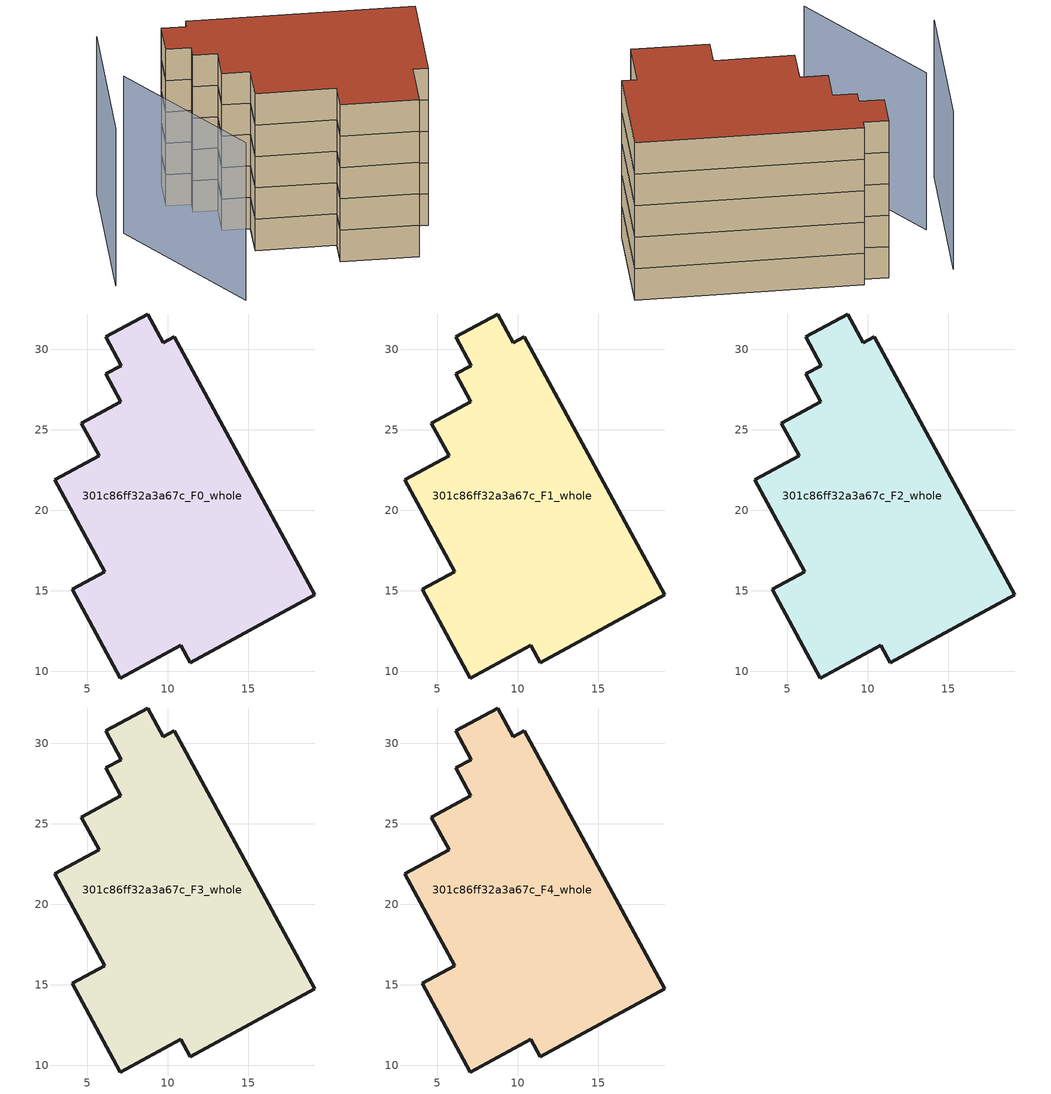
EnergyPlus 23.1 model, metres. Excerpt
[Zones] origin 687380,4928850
301c86ff32a3a67c_F0_whole
 floor ground (EU_floor_Construction): 10.4,30.78 19.13,14.76 11.41,10.55 10.81,11.64 7.06,9.6 4.07,15.1 6.11,16.21 3,21.92 5.74,23.41 4.64,25.41 7.1,26.75 6.15,28.49 7.11,29.01 6.15,30.79 8.78,32.2 9.72,30.41 z0
 wall outside (EU_wall_Construction): 7.11,29.01 6.15,28.49 7.1,26.75 4.64,25.41 5.74,23.41 3,21.92 6.11,16.21 4.07,15.1 7.06,9.6 10.81,11.64 11.41,10.55 19.13,14.76 10.4,30.78 9.72,30.41 8.78,32.2 6.15,30.79 7.11,29.01 z0:3
301c86ff32a3a67c_F1_whole
 floor to 301c86ff32a3a67c_F0_whole (EU_floor_Construction): 10.4,30.78 19.13,14.76 11.41,10.55 10.81,11.64 7.06,9.6 4.07,15.1 6.11,16.21 3,21.92 5.74,23.41 4.64,25.41 7.1,26.75 6.15,28.49 7.11,29.01 6.15,30.79 8.78,32.2 9.72,30.41 z3
 wall outside (EU_wall_Construction): 7.11,29.01 6.15,28.49 7.1,26.75 4.64,25.41 5.74,23.41 3,21.92 6.11,16.21 4.07,15.1 7.06,9.6 10.81,11.64 11.41,10.55 19.13,14.76 10.4,30.78 9.72,30.41 8.78,32.2 6.15,30.79 7.11,29.01 z3:6
301c86ff32a3a67c_F2_whole
 floor to 301c86ff32a3a67c_F1_whole (EU_floor_Construction): 10.4,30.78 19.13,14.76 11.41,10.55 10.81,11.64 7.06,9.6 4.07,15.1 6.11,16.21 3,21.92 5.74,23.41 4.64,25.41 7.1,26.75 6.15,28.49 7.11,29.01 6.15,30.79 8.78,32.2 9.72,30.41 z6
 wall outside (EU_wall_Construction): 7.11,29.01 6.15,28.49 7.1,26.75 4.64,25.41 5.74,23.41 3,21.92 6.11,16.21 4.07,15.1 7.06,9.6 10.81,11.64 11.41,10.55 19.13,14.76 10.4,30.78 9.72,30.41 8.78,32.2 6.15,30.79 7.11,29.01 z6:9
301c86ff32a3a67c_F3_whole
 floor to 301c86ff32a3a67c_F2_whole (EU_floor_Construction): 10.4,30.78 19.13,14.76 11.41,10.55 10.81,11.64 7.06,9.6 4.07,15.1 6.11,16.21 3,21.92 5.74,23.41 4.64,25.41 7.1,26.75 6.15,28.49 7.11,29.01 6.15,30.79 8.78,32.2 9.72,30.41 z9
 wall outside (EU_wall_Construction): 7.11,29.01 6.15,28.49 7.1,26.75 4.64,25.41 5.74,23.41 3,21.92 6.11,16.21 4.07,15.1 7.06,9.6 10.81,11.64 11.41,10.55 19.13,14.76 10.4,30.78 9.72,30.41 8.78,32.2 6.15,30.79 7.11,29.01 z9:12
301c86ff32a3a67c_F4_whole
 floor to 301c86ff32a3a67c_F3_whole (EU_floor_Construction): 10.4,30.78 19.13,14.76 11.41,10.55 10.81,11.64 7.06,9.6 4.07,15.1 6.11,16.21 3,21.92 5.74,23.41 4.64,25.41 7.1,26.75 6.15,28.49 7.11,29.01 6.15,30.79 8.78,32.2 9.72,30.41 z12
 wall outside (EU_wall_Construction): 7.11,29.01 6.15,28.49 7.1,26.75 4.64,25.41 5.74,23.41 3,21.92 6.11,16.21 4.07,15.1 7.06,9.6 10.81,11.64 11.41,10.55 19.13,14.76 10.4,30.78 9.72,30.41 8.78,32.2 6.15,30.79 7.11,29.01 z12:15
 roof outside (EU_roof_Construction): 19.13,14.76 10.4,30.78 9.72,30.41 8.78,32.2 6.15,30.79 7.11,29.01 6.15,28.49 7.1,26.75 4.64,25.41 5.74,23.41 3,21.92 6.11,16.21 4.07,15.1 7.06,9.6 10.81,11.64 11.41,10.55 z15
shading: 1.38,32.44 -3.68,20.02 / 5.71,36.49 -5.62,30.29 z0:15
[Building]
EU S2 Campaign: North Axis=0; Terrain=City; Solar Distribution=FullExterior
[Site:Location]
Bologna: Latitude=44.5; Longitude=11.25; Time Zone=1; Elevation=37
[SizingPeriod:WeatherFileDays]
AnnualSizingPeriod: Begin Month=1; Begin Day of Month=1; End Month=12; End Day of Month=31; Day of Week for Start Day=Monday; Use Weather File Daylight Saving Period=No; Use Weather File Rain and Snow Indicators=No
[MATERIAL]
EU_InternalMass_Material: Roughness=MediumRough; Thickness=0.1; Conductivity=1; Density=1800; Specific Heat=900; Thermal Absorptance=0.9; Solar Absorptance=0.7; Visible Absorptance=0.7
[MATERIAL:NOMASS] Roughness=MediumRough; Thermal Absorptance=0.9; Solar Absorptance=0.7; Visible Absorptance=0.7
Name | Thermal Resistance
EU_wall_NoMass | 0.905828
EU_roof_NoMass | 0.37593
EU_floor_NoMass | 0.67114
[CONSTRUCTION]
EU_wall_Construction: EU_wall_NoMass
EU_roof_Construction: EU_roof_NoMass
EU_floor_Construction: EU_floor_NoMass
EU_InternalMass_Construction: EU_InternalMass_Material
[ZONE] Type=1; Multiplier=1; Ceiling Height=autocalculate; Floor Area=autocalculate; Part of Total Floor Area=Yes
Name | Volume
301c86ff32a3a67c_F0_whole | 586.562
301c86ff32a3a67c_F1_whole; 301c86ff32a3a67c_F2_whole; 301c86ff32a3a67c_F3_whole; 301c86ff32a3a67c_F4_whole | 586.561
[INTERNALMASS] Construction=EU_InternalMass_Construction; Surface Area=195.52
Name | Zone or ZoneList
301c86ff32a3a67c_F0_whole_EU_InternalMass | 301c86ff32a3a67c_F0_whole
301c86ff32a3a67c_F1_whole_EU_InternalMass | 301c86ff32a3a67c_F1_whole
301c86ff32a3a67c_F2_whole_EU_InternalMass | 301c86ff32a3a67c_F2_whole
301c86ff32a3a67c_F3_whole_EU_InternalMass | 301c86ff32a3a67c_F3_whole
301c86ff32a3a67c_F4_whole_EU_InternalMass | 301c86ff32a3a67c_F4_whole
[OTHEREQUIPMENT] Fuel Type=Electricity; Design Level Calculation Method=Watts/Area; Power per Zone Floor Area=1; Fraction Latent=0; Fraction Radiant=0; Fraction Lost=0; Carbon Dioxide Generation Rate=0; EndUse Subcategory=EU_Step8_InternalGains
Name | Zone or ZoneList or Space or SpaceList | Schedule
EU_Step8_InternalGain_301c86ff32a3a67c_F0_whole_f000 | 301c86ff32a3a67c_F0_whole | EU_Step8_GainSchedule_301c86ff32a3a67c_F0_whole_f000
EU_Step8_InternalGain_301c86ff32a3a67c_F1_whole_f000 | 301c86ff32a3a67c_F1_whole | EU_Step8_GainSchedule_301c86ff32a3a67c_F1_whole_f000
EU_Step8_InternalGain_301c86ff32a3a67c_F2_whole_f000 | 301c86ff32a3a67c_F2_whole | EU_Step8_GainSchedule_301c86ff32a3a67c_F2_whole_f000
EU_Step8_InternalGain_301c86ff32a3a67c_F3_whole_f000 | 301c86ff32a3a67c_F3_whole | EU_Step8_GainSchedule_301c86ff32a3a67c_F3_whole_f000
EU_Step8_InternalGain_301c86ff32a3a67c_F4_whole_f000 | 301c86ff32a3a67c_F4_whole | EU_Step8_GainSchedule_301c86ff32a3a67c_F4_whole_f000
[ZONEVENTILATION:DESIGNFLOWRATE] Schedule=EU_AlwaysOn; Design Flow Rate Calculation Method=AirChanges/Hour; Air Changes per Hour=0.73129; Ventilation Type=Natural; Fan Pressure Rise=0; Fan Total Efficiency=1; Constant Term Coefficient=1; Temperature Term Coefficient=0; Velocity Term Coefficient=0; Velocity Squared Term Coefficient=0; Minimum Indoor Temperature=-100; Maximum Indoor Temperature=100; Delta Temperature=-100; Minimum Outdoor Temperature=-100; Maximum Outdoor Temperature=100; Maximum Wind Speed=40
Name | Zone or ZoneList or Space or SpaceList
EU_ConstantAir_301c86ff32a3a67c_F0_whole | 301c86ff32a3a67c_F0_whole
EU_ConstantAir_301c86ff32a3a67c_F1_whole | 301c86ff32a3a67c_F1_whole
EU_ConstantAir_301c86ff32a3a67c_F2_whole | 301c86ff32a3a67c_F2_whole
EU_ConstantAir_301c86ff32a3a67c_F3_whole | 301c86ff32a3a67c_F3_whole
EU_ConstantAir_301c86ff32a3a67c_F4_whole | 301c86ff32a3a67c_F4_whole
[HVACTEMPLATE:THERMOSTAT] Constant Heating Setpoint=20; Constant Cooling Setpoint=50
EU_HeatOnly_301c86ff32a3a67c_F0_whole; EU_HeatOnly_301c86ff32a3a67c_F1_whole; EU_HeatOnly_301c86ff32a3a67c_F2_whole; EU_HeatOnly_301c86ff32a3a67c_F3_whole; EU_HeatOnly_301c86ff32a3a67c_F4_whole
[HVACTEMPLATE:ZONE:IDEALLOADSAIRSYSTEM] System Availability Schedule=EU_AlwaysOn; Maximum Heating Supply Air Temperature=50; Minimum Cooling Supply Air Temperature=13; Maximum Heating Supply Air Humidity Ratio=0.0156; Minimum Cooling Supply Air Humidity Ratio=0.0077; Heating Limit=NoLimit; Cooling Limit=NoLimit; Heating Availability Schedule=EU_AlwaysOn; Cooling Availability Schedule=EU_CoolingOff; Dehumidification Control Type=ConstantSensibleHeatRatio; Cooling Sensible Heat Ratio=0.7; Dehumidification Setpoint=60; Humidification Control Type=None; Humidification Setpoint=30; Outdoor Air Method=None; Outdoor Air Flow Rate per Person=0.00944; Outdoor Air Flow Rate per Zone Floor Area=0; Outdoor Air Flow Rate per Zone=0; Demand Controlled Ventilation Type=None; Outdoor Air Economizer Type=NoEconomizer; Heat Recovery Type=None; Sensible Heat Recovery Effectiveness=0.7; Latent Heat Recovery Effectiveness=0.65
Name | Template Thermostat
301c86ff32a3a67c_F0_whole | EU_HeatOnly_301c86ff32a3a67c_F0_whole
301c86ff32a3a67c_F1_whole | EU_HeatOnly_301c86ff32a3a67c_F1_whole
301c86ff32a3a67c_F2_whole | EU_HeatOnly_301c86ff32a3a67c_F2_whole
301c86ff32a3a67c_F3_whole | EU_HeatOnly_301c86ff32a3a67c_F3_whole
301c86ff32a3a67c_F4_whole | EU_HeatOnly_301c86ff32a3a67c_F4_whole
[SIZING:ZONE] Zone Cooling Design Supply Air Temperature Input Method=SupplyAirTemperature; Zone Cooling Design Supply Air Temperature=13; Zone Heating Design Supply Air Temperature Input Method=SupplyAirTemperature; Zone Heating Design Supply Air Temperature=50; Zone Cooling Design Supply Air Humidity Ratio=0.008; Zone Heating Design Supply Air Humidity Ratio=0.008; Cooling Design Air Flow Method=DesignDay; Cooling Design Air Flow Rate=0; Cooling Minimum Air Flow per Zone Floor Area=0.000762; Cooling Minimum Air Flow=0; Cooling Minimum Air Flow Fraction=0.2; Heating Design Air Flow Method=DesignDay; Heating Design Air Flow Rate=0; Heating Maximum Air Flow per Zone Floor Area=0.002032; Heating Maximum Air Flow=0.141576; Heating Maximum Air Flow Fraction=0.3; Account for Dedicated Outdoor Air System=No; Dedicated Outdoor Air System Control Strategy=NeutralSupplyAir; Dedicated Outdoor Air Low Setpoint Temperature for Design=autosize; Dedicated Outdoor Air High Setpoint Temperature for Design=autosize; Zone Load Sizing Method=Sensible Load Only No Latent Load; Zone Latent Cooling Design Supply Air Humidity Ratio Input Method=HumidityRatioDifference; Zone Cooling Design Supply Air Humidity Ratio Difference=0.005; Zone Latent Heating Design Supply Air Humidity Ratio Input Method=HumidityRatioDifference; Zone Humidification Design Supply Air Humidity Ratio Difference=0.005
301c86ff32a3a67c_F0_whole; 301c86ff32a3a67c_F1_whole; 301c86ff32a3a67c_F2_whole; 301c86ff32a3a67c_F3_whole; 301c86ff32a3a67c_F4_whole
[SCHEDULE:CONSTANT]
Name | Hourly Value
EU_AlwaysOn | 1
EU_CoolingOff | 0
[SCHEDULE:FILE] Column Number=1; Rows to Skip at Top=0; Number of Hours of Data=8760; Column Separator=Comma; Interpolate to Timestep=No; Minutes per Item=60; Adjust Schedule for Daylight Savings=Yes
Name | File
EU_Step8_GainSchedule_301c86ff32a3a67c_F0_whole_f000 | ../../schedules/301c86ff32a3a67c/301c86ff32a3a67c_F0_whole_f000_gain.csv
EU_Step8_GainSchedule_301c86ff32a3a67c_F1_whole_f000 | ../../schedules/301c86ff32a3a67c/301c86ff32a3a67c_F1_whole_f000_gain.csv
EU_Step8_GainSchedule_301c86ff32a3a67c_F2_whole_f000 | ../../schedules/301c86ff32a3a67c/301c86ff32a3a67c_F2_whole_f000_gain.csv
EU_Step8_GainSchedule_301c86ff32a3a67c_F3_whole_f000 | ../../schedules/301c86ff32a3a67c/301c86ff32a3a67c_F3_whole_f000_gain.csv
EU_Step8_GainSchedule_301c86ff32a3a67c_F4_whole_f000 | ../../schedules/301c86ff32a3a67c/301c86ff32a3a67c_F4_whole_f000_gain.csv
